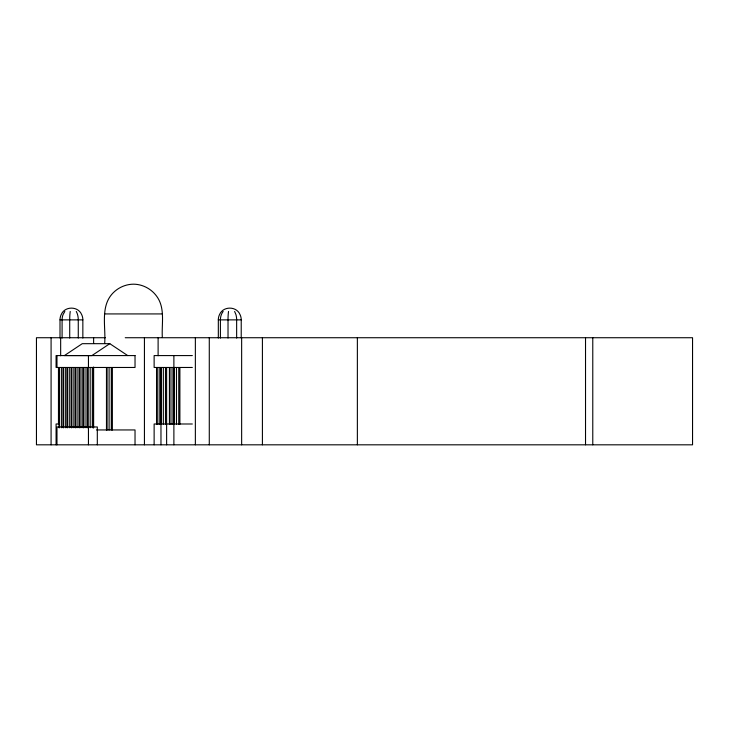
<?xml version="1.0" encoding="UTF-8"?>
<svg xmlns="http://www.w3.org/2000/svg" width="729" height="729" viewBox="0 0 729 729"><rect width="100%" height="100%" fill="white"/><g stroke="black" fill="none" stroke-linecap="round" stroke-linejoin="round"><path stroke-width="1.09" d="M104.694 343.195C105.951 326.747 99.982 306.207 113.113 292.894C118.444 287.463 125.88 284.228 133.498 284.182C142.684 284.219 151.532 288.976 156.826 296.448C165.447 308.385 161.464 323.986 162.339 337.563M70.212 311.465L69.893 314.481A12.138 1.795 -90 0 0 69.711 319.876L69.711 338.056M228.532 311.465L228.35 312.887A12.111 1.823 -90 0 0 228.022 319.876L228.022 338.056M64.826 311.465L63.113 314.481A12.147 9.769 90 0 0 62.093 319.876L62.093 338.056M223.147 311.465L222.19 312.887A12.092 9.75 90 0 0 220.404 319.876L220.404 338.056M64.416 355.579L82.259 343.678L109.806 343.678L127.712 355.579M109.806 343.678L91.9 355.579L64.416 355.542M104.694 313.926L162.339 313.926M60.006 338.056L60.006 319.876L82.851 319.876L82.851 338.056M218.326 338.056L218.326 319.876L241.226 319.876L241.226 338.056M105.359 337.727L36.45 337.727L36.45 444.818L692.55 444.818L692.55 337.727L125.233 337.727M192.328 355.579L154.129 355.579L154.129 367.471L192.328 367.471M59.441 423.996L56.087 423.996L56.087 444.818M192.328 423.996L154.129 423.996L154.129 444.818M96.556 429.946L135.029 429.946L135.029 444.818M234.629 311.465L235.895 314.481A12.165 7.226 -90 0 1 236.643 319.876L236.652 338.056M76.272 311.465L76.964 312.887A12.12 7.162 90 0 1 78.267 319.876L78.276 338.056M592.777 337.727L592.777 444.818M585.524 337.727L585.524 444.818M357.365 337.727L357.365 444.818M262.413 337.727L262.413 444.818M241.645 337.727L241.645 444.818M209.278 337.727L209.278 444.818M195.363 337.727L195.363 444.818M179.89 367.471L179.89 424.342M178.76 367.471L178.76 424.342M176.5 367.471L176.5 424.342M174.477 367.471L174.477 424.342M174.24 367.471L174.24 424.342M173.885 355.579L173.885 444.818M172.035 367.471L172.035 424.342M170.012 367.471L170.012 424.342M169.42 367.471L169.42 424.342M166.622 367.471L166.622 444.818M165.492 367.471L165.492 424.342M163.351 367.471L163.351 424.342M161.328 367.471L161.328 424.342M160.972 423.996L160.972 444.818M160.735 367.471L160.735 424.342M159.186 367.471L159.186 424.342M158.111 337.727L158.111 355.761M157.163 367.471L157.163 424.342M156.571 367.471L156.571 424.342M144.433 337.727L144.433 444.818M112.366 367.471L112.366 430.028M111.291 367.471L111.291 430.028M109.095 367.471L109.095 430.028M107.072 367.471L107.072 430.028M106.47 367.471L106.47 430.028M97.312 444.818L97.312 426.966L56.971 426.966L56.971 444.818M93.622 337.727L93.622 343.368M93.622 367.033L93.622 427.905M93.449 367.471L93.449 427.759M92.319 367.471L92.319 427.759M90.177 367.471L90.177 427.759M88.446 355.579L88.446 367.471M88.446 426.966L88.446 444.818M88.154 367.471L88.154 427.759M87.553 367.471L87.553 427.759M86.013 367.471L86.013 427.759M83.926 367.471L83.926 427.759M83.334 367.471L83.334 427.759M82.022 367.471L82.022 427.759M80.062 367.471L80.062 427.759M79.461 367.471L79.461 427.759M77.921 367.471L77.921 427.759M75.953 367.471L75.953 427.759M75.36 367.471L75.36 427.759M73.875 367.471L73.875 427.759M71.907 367.471L71.907 427.759M71.314 367.471L71.314 427.759M69.711 367.471L69.711 427.759M67.742 367.471L67.742 427.759M67.086 367.471L67.086 427.759M65.665 367.471L65.665 427.759M63.696 367.471L63.696 427.759M63.104 367.471L63.104 427.759M61.619 367.471L61.619 427.759M60.662 337.727L60.662 355.761M59.596 367.471L59.596 427.759M59.113 367.471L59.113 424.342M58.994 367.471L58.994 427.759M58.466 367.471L58.466 424.342M56.971 355.579L56.971 367.471M51.085 337.727L51.085 444.818M82.851 319.876A12.183 12.028 89.9 0 0 81.612 314.481C78.058 306.007 64.808 305.998 61.254 314.481A12.183 12.028 -89.9 0 0 60.015 319.876M241.226 319.876A12.147 12.001 89.8 0 0 239.978 314.481C236.406 306.007 223.147 305.998 219.575 314.481A12.165 12.028 90 0 0 218.326 319.876M135.029 355.579L56.087 355.579L56.087 367.471L135.029 367.471L135.029 355.579"/></g></svg>
